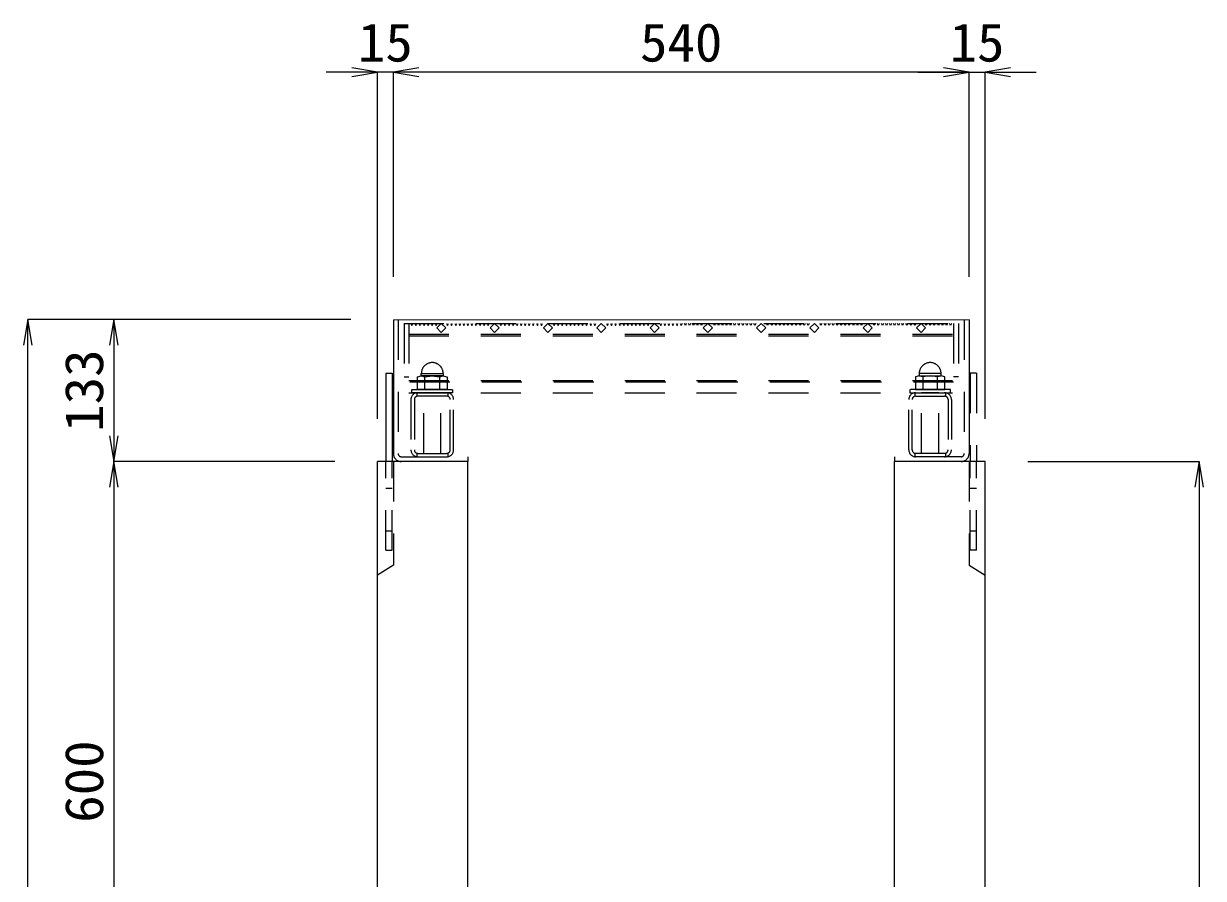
# Model space of a CAD drawing. Units: millimetres at full size; some dimension numbers follow another scale. Extents: x -734 to 58102, y 49499 to 87169.
# Drawn here: x 36669 to 37776, y 56653 to 57454 of the extents above; entities that cross this region are included whole.
import ezdxf
from ezdxf.enums import TextEntityAlignment as Align

# ---------------------------------------------------------------- set-up
doc = ezdxf.new("R2010")
doc.units = ezdxf.units.MM
doc.header["$LTSCALE"] = 50
doc.linetypes.add('USER1', pattern=[1.35, 0.75, -0.6])
for name, color, linetype, lineweight in [('寸法線', 7, 'Continuous', 13), ('本体', 2, 'Continuous', 20), ('ｸﾞﾚｰﾁﾝｸﾞ', 7, 'USER1', 9)]:
    doc.layers.add(name, color=color, linetype=linetype, lineweight=lineweight)
doc.styles.add('ＭＳ 明朝', font='')
doc.styles.get('ＭＳ 明朝').set_extended_font_data('MS Mincho')

# ---------------------------------------------------------------- blocks, each defined once
blk = doc.blocks.new('open_arrow')
at = {"color": 0, "linetype": 'Continuous', "lineweight": -2}
blk.add_lwpolyline([(7.5, 1.25), (0, 0), (7.5, -1.25)], dxfattribs=at)

msp = doc.modelspace()

# ---------------------------------------------------------------- linework, layer by layer
at = {"layer": '寸法線'}
for p, q in [((37064.09, 57408.54), (36953.09, 57408.54)), ((37001.09, 57083.63), (37001.09, 57408.54)), ((37556.09, 57408.54), (37016.09, 57408.54)), ((37016.09, 57216.64), (37016.09, 57408.54)), ((37016.09, 57216.64), (37016.09, 57408.54)), ((37508.09, 57408.54), (37619.09, 57408.54)), ((37556.09, 57216.64), (37556.09, 57408.54)), ((37556.09, 57216.64), (37556.09, 57408.54)), ((37571.09, 57083.63), (37571.09, 57408.54)), ((36673.28, 56093.62), (36673.28, 57176.62)), ((36976.07, 57176.62), (36673.28, 57176.62)), ((36753.92, 57176.62), (36753.92, 57043.61)), ((36976.07, 57176.62), (36753.92, 57176.62)), ((36753.92, 57043.61), (36753.92, 56443.62)), ((36961.07, 57043.61), (36753.92, 57043.61)), ((36961.07, 57043.61), (36753.92, 57043.61)), ((37611.11, 57043.61), (37771.91, 57043.61)), ((37771.91, 57043.61), (37771.91, 56093.62))]:
    msp.add_line(p, q, dxfattribs=at)
at = {"layer": '本体'}
for p, q in [((37001.09, 56093.62), (37001.09, 57043.61)), ((37086.09, 57043.61), (37001.09, 57043.61)), ((37086.09, 56537.65), (37086.09, 57043.61)), ((37486.09, 56537.65), (37486.09, 57043.61)), ((37571.1, 57043.61), (37486.09, 57043.61)), ((37571.09, 56093.62), (37571.09, 57043.61))]:
    msp.add_line(p, q, dxfattribs=at)
at = {"layer": '本体', "linetype": 'USER1', "lineweight": 9}
for p, q in [((37016.09, 57043.61), (37016.09, 56946.61)), ((37556.1, 57043.61), (37556.1, 56946.61)), ((37016.09, 56946.61), (37001.09, 56937.11)), ((37556.1, 56946.61), (37571.1, 56937.11))]:
    msp.add_line(p, q, dxfattribs=at)
at = {"layer": 'ｸﾞﾚｰﾁﾝｸﾞ', "linetype": 'Continuous'}
for p, q in [((37016.09, 57176.61), (37556.09, 57176.62)), ((37016.09, 57176.61), (37016.09, 57051.11)), ((37556.09, 57176.61), (37556.09, 57051.11)), ((37009.09, 57126.61), (37009.09, 57043.61)), ((37009.09, 57126.61), (37015.09, 57126.61)), ((37015.09, 57126.61), (37015.09, 57043.61))]:
    msp.add_line(p, q, dxfattribs=at)
at = {"layer": 'ｸﾞﾚｰﾁﾝｸﾞ'}
for p, q in [((37020.59, 57176.61), (37020.59, 57051.11)), ((37026.09, 57173.11), (37026.09, 57123.11)), ((37030.59, 57173.11), (37030.59, 57108.11)), ((37030.59, 57173.11), (37030.59, 57123.11)), ((37032.59, 57173.11), (37033.49, 57171.01)), ((37033.49, 57171.01), (37034.39, 57173.11)), ((37036.39, 57173.11), (37037.29, 57171.01)), ((37037.29, 57171.01), (37038.19, 57173.11)), ((37040.19, 57173.11), (37041.09, 57171.01)), ((37041.09, 57171.01), (37041.99, 57173.11)), ((37043.99, 57173.11), (37044.89, 57171.01)), ((37044.89, 57171.01), (37045.79, 57173.11)), ((37047.79, 57173.11), (37048.69, 57171.01)), ((37048.69, 57171.01), (37049.59, 57173.11)), ((37051.59, 57173.11), (37052.49, 57171.01)), ((37052.49, 57171.01), (37053.39, 57173.11)), ((37055.39, 57173.11), (37056.29, 57171.01)), ((37056.29, 57171.01), (37057.19, 57173.11)), ((37061.09, 57173.11), (37056.85, 57168.87)), ((37056.85, 57168.87), (37061.09, 57164.63)), ((37065.34, 57168.87), (37061.09, 57173.11)), ((37061.09, 57164.63), (37065.34, 57168.87)), ((37066.09, 57173.11), (37066.99, 57171.01)), ((37066.99, 57171.01), (37067.89, 57173.11)), ((37069.89, 57173.11), (37070.79, 57171.01)), ((37070.79, 57171.01), (37071.69, 57173.11)), ((37073.69, 57173.11), (37074.59, 57171.01)), ((37074.59, 57171.01), (37075.49, 57173.11)), ((37077.49, 57173.11), (37078.39, 57171.01)), ((37078.39, 57171.01), (37079.29, 57173.11)), ((37081.29, 57173.11), (37082.19, 57171.01)), ((37082.19, 57171.01), (37083.09, 57173.11)), ((37085.09, 57173.11), (37085.99, 57171.01)), ((37085.99, 57171.01), (37086.89, 57173.11)), ((37088.89, 57173.11), (37089.79, 57171.01)), ((37089.79, 57171.01), (37090.69, 57173.11)), ((37092.69, 57173.11), (37093.59, 57171.01)), ((37093.59, 57171.01), (37094.49, 57173.11)), ((37096.49, 57173.11), (37097.39, 57171.01)), ((37097.39, 57171.01), (37098.29, 57173.11)), ((37100.29, 57173.11), (37101.19, 57171.01)), ((37101.19, 57171.01), (37102.09, 57173.11)), ((37104.09, 57173.11), (37104.99, 57171.01)), ((37104.99, 57171.01), (37105.89, 57173.11)), ((37111.09, 57173.11), (37106.85, 57168.87)), ((37106.85, 57168.87), (37111.09, 57164.63)), ((37115.34, 57168.87), (37111.09, 57173.11)), ((37111.09, 57164.63), (37115.34, 57168.87)), ((37116.09, 57173.11), (37116.99, 57171.01)), ((37116.99, 57171.01), (37117.89, 57173.11)), ((37119.89, 57173.11), (37120.79, 57171.01)), ((37120.79, 57171.01), (37121.69, 57173.11)), ((37123.69, 57173.11), (37124.59, 57171.01)), ((37124.59, 57171.01), (37125.49, 57173.11)), ((37127.49, 57173.11), (37128.39, 57171.01)), ((37128.39, 57171.01), (37129.29, 57173.11)), ((37131.29, 57173.11), (37132.19, 57171.01)), ((37132.19, 57171.01), (37133.09, 57173.11)), ((37135.09, 57173.11), (37135.99, 57171.01)), ((37135.99, 57171.01), (37136.89, 57173.11)), ((37138.89, 57173.11), (37139.79, 57171.01)), ((37139.79, 57171.01), (37140.69, 57173.11)), ((37142.69, 57173.11), (37143.59, 57171.01)), ((37143.59, 57171.01), (37144.49, 57173.11)), ((37146.49, 57173.11), (37147.39, 57171.01)), ((37147.39, 57171.01), (37148.29, 57173.11)), ((37150.29, 57173.11), (37151.19, 57171.01)), ((37151.19, 57171.01), (37152.09, 57173.11)), ((37154.09, 57173.11), (37155, 57171.01)), ((37155, 57171.01), (37155.9, 57173.11)), ((37161.09, 57173.11), (37156.85, 57168.87)), ((37156.85, 57168.87), (37161.09, 57164.63)), ((37165.34, 57168.87), (37161.09, 57173.11)), ((37161.09, 57164.63), (37165.34, 57168.87)), ((37166.09, 57173.11), (37166.99, 57171.01)), ((37166.99, 57171.01), (37167.89, 57173.11)), ((37169.89, 57173.11), (37170.79, 57171.01)), ((37170.79, 57171.01), (37171.69, 57173.11)), ((37173.69, 57173.11), (37174.59, 57171.01)), ((37174.59, 57171.01), (37175.49, 57173.11)), ((37177.49, 57173.11), (37178.39, 57171.01)), ((37178.39, 57171.01), (37179.29, 57173.11)), ((37181.29, 57173.11), (37182.19, 57171.01)), ((37182.19, 57171.01), (37183.09, 57173.11)), ((37185.09, 57173.11), (37185.99, 57171.01)), ((37185.99, 57171.01), (37186.89, 57173.11)), ((37188.89, 57173.11), (37189.79, 57171.01)), ((37189.79, 57171.01), (37190.69, 57173.11)), ((37192.69, 57173.11), (37193.59, 57171.01)), ((37193.59, 57171.01), (37194.49, 57173.11)), ((37196.49, 57173.11), (37197.39, 57171.01)), ((37197.39, 57171.01), (37198.29, 57173.11)), ((37200.29, 57173.11), (37201.19, 57171.01)), ((37201.19, 57171.01), (37202.09, 57173.11)), ((37204.09, 57173.11), (37204.99, 57171.01)), ((37204.99, 57171.01), (37205.89, 57173.11)), ((37211.09, 57173.11), (37206.85, 57168.87)), ((37206.85, 57168.87), (37211.09, 57164.63)), ((37215.34, 57168.87), (37211.09, 57173.11)), ((37211.09, 57164.63), (37215.34, 57168.87)), ((37216.09, 57173.11), (37216.99, 57171.01)), ((37216.99, 57171.01), (37217.89, 57173.11)), ((37219.89, 57173.11), (37220.79, 57171.01)), ((37220.79, 57171.01), (37221.69, 57173.11)), ((37223.69, 57173.11), (37224.59, 57171.01)), ((37224.59, 57171.01), (37225.49, 57173.11)), ((37227.49, 57173.11), (37228.39, 57171.01)), ((37228.39, 57171.01), (37229.29, 57173.11)), ((37231.29, 57173.11), (37232.19, 57171.01)), ((37232.19, 57171.01), (37233.09, 57173.11)), ((37235.09, 57173.11), (37235.99, 57171.01)), ((37235.99, 57171.01), (37236.89, 57173.11)), ((37238.89, 57173.11), (37239.79, 57171.01)), ((37239.79, 57171.01), (37240.69, 57173.11)), ((37242.69, 57173.11), (37243.59, 57171.01)), ((37243.59, 57171.01), (37244.49, 57173.11)), ((37246.49, 57173.11), (37247.39, 57171.01)), ((37247.39, 57171.01), (37248.29, 57173.11)), ((37250.29, 57173.11), (37251.19, 57171.01)), ((37251.19, 57171.01), (37252.09, 57173.11)), ((37254.09, 57173.11), (37255, 57171.01)), ((37255, 57171.01), (37255.89, 57173.11)), ((37261.09, 57173.11), (37256.85, 57168.87)), ((37256.85, 57168.87), (37261.09, 57164.63)), ((37265.34, 57168.87), (37261.09, 57173.11)), ((37261.09, 57164.63), (37265.34, 57168.87)), ((37266.09, 57173.11), (37266.99, 57171.01)), ((37266.99, 57171.01), (37267.89, 57173.11)), ((37269.89, 57173.11), (37270.79, 57171.01)), ((37270.79, 57171.01), (37271.69, 57173.11)), ((37273.69, 57173.11), (37274.59, 57171.01)), ((37274.59, 57171.01), (37275.49, 57173.11)), ((37277.49, 57173.11), (37278.39, 57171.01)), ((37278.39, 57171.01), (37279.29, 57173.11)), ((37281.29, 57173.11), (37282.19, 57171.01)), ((37282.19, 57171.01), (37283.09, 57173.11)), ((37285.09, 57173.11), (37285.99, 57171.01)), ((37287.09, 57173.11), (37286.2, 57171.01)), ((37290, 57171.01), (37289.1, 57173.11)), ((37290.89, 57173.11), (37290, 57171.01)), ((37293.79, 57171.01), (37292.9, 57173.11)), ((37294.69, 57173.11), (37293.79, 57171.01)), ((37297.59, 57171.01), (37296.7, 57173.11)), ((37298.5, 57173.11), (37297.59, 57171.01)), ((37301.4, 57171.01), (37300.5, 57173.11)), ((37302.29, 57173.11), (37301.4, 57171.01)), ((37305.2, 57171.01), (37304.29, 57173.11)), ((37306.09, 57173.11), (37305.2, 57171.01)), ((37306.85, 57168.87), (37311.1, 57173.11)), ((37311.1, 57164.63), (37306.85, 57168.87)), ((37311.1, 57173.11), (37315.34, 57168.87)), ((37315.34, 57168.87), (37311.1, 57164.63)), ((37317.19, 57171.01), (37316.29, 57173.11)), ((37318.1, 57173.11), (37317.19, 57171.01)), ((37321, 57171.01), (37320.1, 57173.11)), ((37321.9, 57173.11), (37321, 57171.01)), ((37324.8, 57171.01), (37323.9, 57173.11)), ((37325.7, 57173.11), (37324.8, 57171.01)), ((37328.6, 57171.01), (37327.7, 57173.11)), ((37329.5, 57173.11), (37328.6, 57171.01)), ((37332.4, 57171.01), (37331.5, 57173.11)), ((37333.3, 57173.11), (37332.4, 57171.01)), ((37336.2, 57171.01), (37335.3, 57173.11)), ((37337.1, 57173.11), (37336.2, 57171.01)), ((37340, 57171.01), (37339.1, 57173.11)), ((37340.9, 57173.11), (37340, 57171.01)), ((37343.8, 57171.01), (37342.9, 57173.11)), ((37344.7, 57173.11), (37343.8, 57171.01)), ((37347.6, 57171.01), (37346.7, 57173.11)), ((37348.5, 57173.11), (37347.6, 57171.01)), ((37351.4, 57171.01), (37350.5, 57173.11)), ((37352.3, 57173.11), (37351.4, 57171.01)), ((37355.2, 57171.01), (37354.3, 57173.11)), ((37356.1, 57173.11), (37355.2, 57171.01)), ((37356.85, 57168.87), (37361.1, 57173.11)), ((37361.1, 57164.63), (37356.85, 57168.87)), ((37361.1, 57173.11), (37365.34, 57168.87)), ((37365.34, 57168.87), (37361.1, 57164.63)), ((37367.19, 57171.01), (37366.29, 57173.11)), ((37368.1, 57173.11), (37367.19, 57171.01)), ((37371, 57171.01), (37370.1, 57173.11)), ((37371.9, 57173.11), (37371, 57171.01)), ((37374.8, 57171.01), (37373.9, 57173.11)), ((37375.7, 57173.11), (37374.8, 57171.01)), ((37378.6, 57171.01), (37377.7, 57173.11)), ((37379.5, 57173.11), (37378.6, 57171.01)), ((37382.4, 57171.01), (37381.5, 57173.11)), ((37383.3, 57173.11), (37382.4, 57171.01)), ((37386.2, 57171.01), (37385.3, 57173.11)), ((37387.1, 57173.11), (37386.2, 57171.01)), ((37390, 57171.01), (37389.1, 57173.11)), ((37390.9, 57173.11), (37390, 57171.01)), ((37393.8, 57171.01), (37392.9, 57173.11)), ((37394.7, 57173.11), (37393.8, 57171.01)), ((37397.6, 57171.01), (37396.7, 57173.11)), ((37398.5, 57173.11), (37397.6, 57171.01)), ((37401.4, 57171.01), (37400.5, 57173.11)), ((37402.3, 57173.11), (37401.4, 57171.01)), ((37405.2, 57171.01), (37404.3, 57173.11)), ((37406.1, 57173.11), (37405.2, 57171.01)), ((37406.85, 57168.87), (37411.1, 57173.11)), ((37411.1, 57164.63), (37406.85, 57168.87)), ((37411.1, 57173.11), (37415.34, 57168.87)), ((37415.34, 57168.87), (37411.1, 57164.63)), ((37417.19, 57171.01), (37416.29, 57173.11)), ((37418.1, 57173.11), (37417.19, 57171.01)), ((37421, 57171.01), (37420.1, 57173.11)), ((37421.9, 57173.11), (37421, 57171.01)), ((37424.8, 57171.01), (37423.9, 57173.11)), ((37425.7, 57173.11), (37424.8, 57171.01)), ((37428.6, 57171.01), (37427.7, 57173.11)), ((37429.5, 57173.11), (37428.6, 57171.01)), ((37432.4, 57171.01), (37431.5, 57173.11)), ((37433.29, 57173.11), (37432.4, 57171.01)), ((37436.2, 57171.01), (37435.3, 57173.11)), ((37437.1, 57173.11), (37436.2, 57171.01)), ((37440, 57171.01), (37439.1, 57173.11)), ((37440.9, 57173.11), (37440, 57171.01)), ((37443.8, 57171.01), (37442.9, 57173.11)), ((37444.7, 57173.11), (37443.8, 57171.01)), ((37447.6, 57171.01), (37446.7, 57173.11)), ((37448.5, 57173.11), (37447.6, 57171.01)), ((37451.4, 57171.01), (37450.5, 57173.11)), ((37452.3, 57173.11), (37451.4, 57171.01)), ((37455.2, 57171.01), (37454.3, 57173.11)), ((37456.1, 57173.11), (37455.2, 57171.01)), ((37456.85, 57168.87), (37461.1, 57173.11)), ((37461.1, 57164.63), (37456.85, 57168.87)), ((37461.1, 57173.11), (37465.34, 57168.87)), ((37465.34, 57168.87), (37461.1, 57164.63)), ((37467.19, 57171.01), (37466.29, 57173.11)), ((37468.1, 57173.11), (37467.19, 57171.01)), ((37471, 57171.01), (37470.1, 57173.11)), ((37471.9, 57173.11), (37471, 57171.01)), ((37474.8, 57171.01), (37473.9, 57173.11)), ((37475.7, 57173.11), (37474.8, 57171.01)), ((37478.6, 57171.01), (37477.7, 57173.11)), ((37479.5, 57173.11), (37478.6, 57171.01)), ((37482.4, 57171.01), (37481.5, 57173.11)), ((37483.3, 57173.11), (37482.4, 57171.01)), ((37486.2, 57171.01), (37485.3, 57173.11)), ((37487.1, 57173.11), (37486.2, 57171.01)), ((37490, 57171.01), (37489.1, 57173.11)), ((37490.9, 57173.11), (37490, 57171.01)), ((37493.8, 57171.01), (37492.9, 57173.11)), ((37494.7, 57173.11), (37493.8, 57171.01)), ((37497.6, 57171.01), (37496.7, 57173.11)), ((37498.5, 57173.11), (37497.6, 57171.01)), ((37501.4, 57171.01), (37500.5, 57173.11)), ((37502.3, 57173.11), (37501.4, 57171.01)), ((37505.2, 57171.01), (37504.3, 57173.11)), ((37506.1, 57173.11), (37505.2, 57171.01)), ((37506.85, 57168.87), (37511.1, 57173.11)), ((37511.1, 57164.63), (37506.85, 57168.87)), ((37511.1, 57173.11), (37515.34, 57168.87)), ((37515.34, 57168.87), (37511.1, 57164.63)), ((37515.9, 57171.01), (37515, 57173.11)), ((37516.8, 57173.11), (37515.9, 57171.01)), ((37519.7, 57171.01), (37518.8, 57173.11)), ((37520.6, 57173.11), (37519.7, 57171.01)), ((37523.5, 57171.01), (37522.6, 57173.11)), ((37524.4, 57173.11), (37523.5, 57171.01)), ((37527.3, 57171.01), (37526.4, 57173.11)), ((37528.2, 57173.11), (37527.3, 57171.01)), ((37531.1, 57171.01), (37530.2, 57173.11)), ((37532, 57173.11), (37531.1, 57171.01)), ((37534.9, 57171.01), (37534, 57173.11)), ((37535.8, 57173.11), (37534.9, 57171.01)), ((37538.7, 57171.01), (37537.8, 57173.11)), ((37539.6, 57173.11), (37538.7, 57171.01)), ((37541.6, 57173.11), (37541.6, 57108.11)), ((37541.6, 57173.11), (37541.6, 57123.11)), ((37546.1, 57173.11), (37546.1, 57123.11)), ((37551.59, 57176.61), (37551.59, 57051.11)), ((37030.59, 57163.11), (37541.6, 57163.11)), ((37030.59, 57161.61), (37541.6, 57161.61)), ((37042.21, 57126.11), (37062.98, 57126.11)), ((37042.21, 57124.11), (37042.21, 57126.11)), ((37062.98, 57126.11), (37062.98, 57124.11)), ((37529.98, 57126.11), (37509.21, 57126.11)), ((37509.21, 57126.11), (37509.21, 57124.11)), ((37529.98, 57124.11), (37529.98, 57126.11)), ((37557.09, 57126.61), (37557.09, 57043.61)), ((37563.09, 57126.61), (37557.09, 57126.61)), ((37563.09, 57126.61), (37563.09, 57043.61)), ((37026.09, 57123.11), (37030.59, 57123.11)), ((37030.59, 57119.61), (37541.6, 57119.61)), ((37541.6, 57118.11), (37030.59, 57118.11)), ((37038.74, 57122.91), (37042.21, 57124.11)), ((37038.74, 57111.11), (37038.74, 57122.91)), ((37042.21, 57124.11), (37045.67, 57122.91)), ((37062.98, 57124.11), (37042.21, 57124.11)), ((37045.67, 57122.91), (37052.59, 57124.11)), ((37045.67, 57111.11), (37045.67, 57122.91)), ((37052.59, 57124.11), (37059.52, 57122.91)), ((37059.52, 57122.91), (37062.98, 57124.11)), ((37059.52, 57122.91), (37059.52, 57111.11)), ((37062.98, 57124.11), (37066.44, 57122.91)), ((37066.44, 57122.91), (37066.44, 57111.11)), ((37509.21, 57124.11), (37505.75, 57122.91)), ((37505.75, 57122.91), (37505.75, 57111.11)), ((37512.67, 57122.91), (37509.21, 57124.11)), ((37509.21, 57124.11), (37529.98, 57124.11)), ((37519.59, 57124.11), (37512.67, 57122.91)), ((37512.67, 57122.91), (37512.67, 57111.11)), ((37526.52, 57122.91), (37519.59, 57124.11)), ((37529.98, 57124.11), (37526.52, 57122.91)), ((37526.52, 57111.11), (37526.52, 57122.91)), ((37533.44, 57122.91), (37529.98, 57124.11)), ((37533.44, 57111.11), (37533.44, 57122.91)), ((37546.1, 57123.11), (37541.6, 57123.11)), ((37030.59, 57108.11), (37541.6, 57108.11)), ((37033.59, 57111.11), (37071.59, 57111.11)), ((37033.59, 57111.11), (37052.59, 57111.11)), ((37033.59, 57108.11), (37033.59, 57111.11)), ((37071.59, 57108.11), (37033.59, 57108.11)), ((37038.09, 57108.05), (37038.09, 57104.79)), ((37052.59, 57111.11), (37038.74, 57111.11)), ((37066.19, 57108.11), (37038.99, 57108.11)), ((37066.19, 57108.11), (37038.99, 57108.11)), ((37066.19, 57104.91), (37038.99, 57104.91)), ((37066.19, 57108.11), (37039, 57108.11)), ((37044.59, 57051.31), (37044.59, 57108.11)), ((37044.59, 57108.11), (37060.59, 57108.11)), ((37052.59, 57111.11), (37045.67, 57111.11)), ((37066.44, 57111.11), (37052.59, 57111.11)), ((37060.59, 57051.31), (37060.59, 57108.11)), ((37067.09, 57108.05), (37067.09, 57104.79)), ((37071.59, 57111.11), (37071.59, 57108.11)), ((37538.59, 57111.11), (37500.59, 57111.11)), ((37500.59, 57111.11), (37500.59, 57108.11)), ((37500.59, 57108.11), (37538.59, 57108.11)), ((37505.09, 57108.05), (37505.09, 57104.79)), ((37505.75, 57111.11), (37519.59, 57111.11)), ((37505.99, 57108.11), (37533.2, 57108.11)), ((37505.99, 57104.91), (37533.2, 57104.91)), ((37506, 57108.11), (37533.2, 57108.11)), ((37506, 57108.11), (37533.19, 57108.11)), ((37511.6, 57051.31), (37511.6, 57108.11)), ((37527.6, 57108.11), (37511.6, 57108.11)), ((37519.59, 57111.11), (37533.44, 57111.11)), ((37538.59, 57111.11), (37519.59, 57111.11)), ((37519.59, 57111.11), (37526.52, 57111.11)), ((37527.6, 57051.31), (37527.6, 57108.11)), ((37534.09, 57108.05), (37534.09, 57104.79)), ((37538.59, 57108.11), (37538.59, 57111.11)), ((37032.59, 57101.71), (37032.59, 57054.51)), ((37035.79, 57101.71), (37035.79, 57054.51)), ((37069.39, 57054.51), (37069.39, 57101.71)), ((37072.59, 57054.51), (37072.59, 57101.71)), ((37499.6, 57054.51), (37499.6, 57101.71)), ((37502.8, 57054.51), (37502.8, 57101.71)), ((37536.39, 57101.71), (37536.39, 57054.51)), ((37539.6, 57101.71), (37539.6, 57054.51)), ((37023.59, 57048.11), (37086.09, 57048.11)), ((37038.09, 57051.44), (37038.09, 57048.18)), ((37038.99, 57051.31), (37066.19, 57051.31)), ((37038.99, 57048.11), (37066.19, 57048.11)), ((37067.09, 57051.44), (37067.09, 57048.18)), ((37086.09, 57048.11), (37086.09, 57043.61)), ((37548.59, 57048.11), (37486.09, 57048.11)), ((37486.09, 57048.11), (37486.09, 57043.61)), ((37505.09, 57051.44), (37505.09, 57048.18)), ((37533.2, 57051.31), (37505.99, 57051.31)), ((37533.2, 57048.11), (37505.99, 57048.11)), ((37534.09, 57051.44), (37534.09, 57048.18)), ((37009.09, 56960.62), (37009.09, 57043.61)), ((37015.1, 56960.62), (37015.1, 57043.61)), ((37557.09, 56960.62), (37557.09, 57043.61)), ((37563.09, 56960.62), (37563.09, 57043.61)), ((37009.09, 57018.62), (37015.09, 57018.62)), ((37557.1, 57018.62), (37563.1, 57018.62)), ((37009.09, 56978.62), (37015.09, 56978.62)), ((37557.1, 56978.62), (37563.1, 56978.62)), ((37009.09, 56960.62), (37015.1, 56960.62)), ((37563.09, 56960.62), (37557.09, 56960.62))]:
    msp.add_line(p, q, dxfattribs=at)
at = {"layer": 'ｸﾞﾚｰﾁﾝｸﾞ', "lineweight": 5}
msp.add_line((37026.09, 57173.11), (37546.1, 57173.11), dxfattribs=at)
at = {"layer": 'ｸﾞﾚｰﾁﾝｸﾞ'}
for centre, radius, start, end in [((37052.59, 57126.11), 10.25, 0, 180), ((37519.59, 57126.11), 10.25, 0, 180), ((37038.99, 57101.71), 6.4, 90, 180), ((37038.99, 57101.71), 3.2, 90, 180), ((37066.19, 57101.71), 6.4, 0, 90), ((37066.19, 57101.71), 3.2, 0, 90), ((37505.99, 57101.71), 6.4, 90, 180), ((37505.99, 57101.71), 3.2, 90, 180), ((37533.2, 57101.71), 6.4, 0, 90), ((37533.2, 57101.71), 3.2, 0, 90), ((37023.59, 57051.11), 7.5, 180, 270), ((37023.59, 57051.11), 3, 180, 270), ((37038.99, 57054.51), 6.4, 180, 270), ((37038.99, 57054.51), 3.2, 180, 270), ((37066.19, 57054.51), 6.4, 270, 0), ((37066.19, 57054.51), 3.2, 270, 0), ((37505.99, 57054.51), 6.4, 180, 270), ((37505.99, 57054.51), 3.2, 180, 270), ((37533.2, 57054.51), 6.4, 270, 0), ((37533.2, 57054.51), 3.2, 270, 0), ((37548.59, 57051.11), 7.5, 270, 0), ((37548.59, 57051.11), 3, 270, 0)]:
    msp.add_arc(centre, radius, start, end, dxfattribs=at)

# ---------------------------------------------------------------- block references
at = {"layer": '寸法線', "xscale": 3.2, "yscale": 3.2}
for p, rotation in [((37001.09, 57408.54), 180), ((37556.09, 57408.54), 180), ((37556.09, 57408.54), 180), ((36673.28, 57176.62), 270), ((36753.92, 57176.62), 270), ((36753.92, 57043.61), 90), ((36753.92, 57043.61), 270), ((37771.91, 57043.61), 270)]:
    msp.add_blockref('open_arrow', p, dxfattribs=dict(at, rotation=rotation))
for p in [(37016.09, 57408.54), (37016.09, 57408.54), (37571.09, 57408.54)]:
    msp.add_blockref('open_arrow', p, dxfattribs=at)

# ---------------------------------------------------------------- texts
at = {"layer": '寸法線', "style": 'ＭＳ 明朝', "width": 1.05}
for s, p in [('15', (37008.59, 57436.56)), ('540', (37286.09, 57436.56)), ('15', (37563.59, 57436.56))]:
    msp.add_text(s, height=36.03, dxfattribs=at).set_placement(p, align=Align.MIDDLE_CENTER)
for s, p in [('133', (36725.9, 57110.12)), ('600', (36725.9, 56743.61))]:
    msp.add_text(s, height=36.03, rotation=90, dxfattribs=at).set_placement(p, align=Align.MIDDLE_CENTER)

doc.saveas('drawing.dxf')
